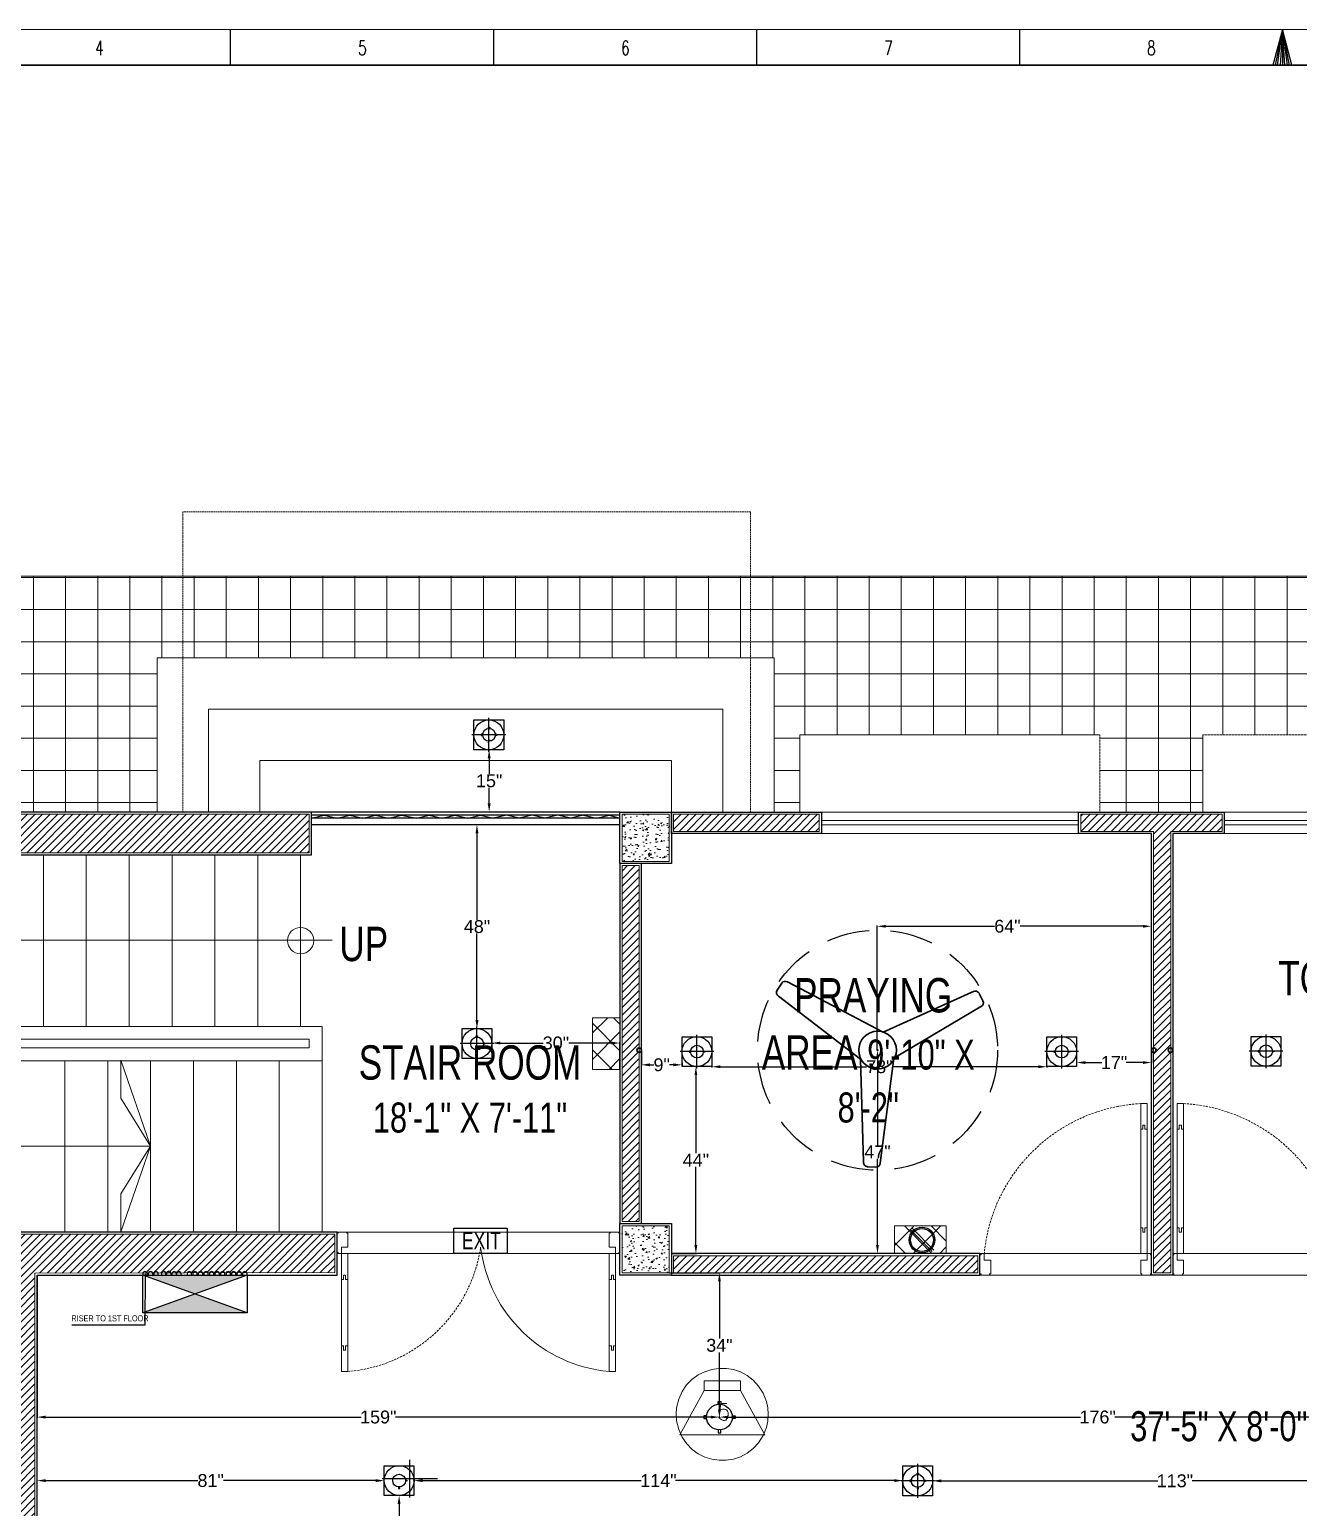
# Model space of a CAD drawing. Header units: inches. Extents: x 112 to 4169, y -2569 to 841.
# Drawn here: x 311.1 to 607.2, y -2219.5 to -1874.8 of the extents above; entities that cross this region are included whole.
import ezdxf

# ---------------------------------------------------------------- set-up
doc = ezdxf.new("R2010")
doc.units = ezdxf.units.IN
doc.header["$MEASUREMENT"] = 0
doc.linetypes.add('DASH', pattern=[0.35, 0.25, -0.1])
doc.linetypes.add('DASHED', pattern=[0.75, 0.5, -0.25])
doc.layers.get('Defpoints').update_dxf_attribs({"lineweight": 0})
for name, color, linetype, lineweight in [('COLUMN', 1, 'Continuous', 25), ('DOOR', 115, 'Continuous', 15), ('E-CF-Ceiling-Fan', 42, 'Continuous', 30), ('Glass', 5, 'Continuous', 9), ('HACTH', 8, 'Continuous', 9), ('MARKER', 171, 'Continuous', 15), ('Plaster Line', 254, 'Continuous', 15), ('Porch', 90, 'Continuous', 15), ('railing', 232, 'Continuous', 15), ('Stair', 86, 'Continuous', 18), ('Sunshed', 5, 'Continuous', 15), ('Switchboard', 30, 'Continuous', 13), ('Text', 252, 'Continuous', 15), ('WINDOW', 140, 'Continuous', 9)]:
    doc.layers.add(name, color=color, linetype=linetype, lineweight=lineweight)
for name, color, linetype in [('Lights', 7, 'Continuous'), ('Panels', 1, 'Continuous'), ('Sockets', 7, 'Continuous'), ('wall 05', 253, 'Continuous')]:
    doc.layers.add(name, color=color, linetype=linetype)
doc.styles.get("Standard").update_dxf_attribs({"font": 'arial.ttf'})
doc.styles.add('Swiss721', font='swisscl.ttf')
doc.styles.add('TEG BORDER', font='txt_qlt.shx', dxfattribs={"width": 0.7, "bigfont": 'hztxt.shx'})
doc.dimstyles.get("Standard").update_dxf_attribs({"dimtxt": 3, "dimasz": 2, "dimexe": 0.18, "dimexo": 0.0625, "dimgap": 0.09, "dimtad": 0, "dimtih": 1, "dimtoh": 1, "dimdec": 0, "dimzin": 0, "dimdsep": 46, "dimtxsty": 'Standard', "dimcen": 0.09, "dimclrd": 5, "dimadec": 0, "dimazin": 0, "dimtfac": 1, "dimtdec": 0, "dimtofl": 0, "dimtmove": 0, "dimatfit": 3, "dimfxl": 1, "dimtolj": 1, "dimtzin": 0, "dimarcsym": 0})
pattern_1 = [(45, (-121872.999, -173770.7034), (-0.8838834765, 0.8838834765), [])]
pattern_2 = [(45, (-121872.499, -173770.7034), (-0.8838834765, 0.8838834765), [])]

# ---------------------------------------------------------------- blocks, each defined once
blk = doc.blocks.new('C 12X12')
at = {"layer": 'HACTH'}
h = blk.add_hatch(dxfattribs=at)
h.set_pattern_fill('AR-CONC', color=256, scale=0.5, style=0)
h.set_pattern_definition([(50, (0, 0), (3.58630091, -0.313760675), [0.375, -4.125]), (355, (0, 0), (-0.69375667, 3.76096067), [0.3, -3.3]), (100.4514, (0.299, -0.026), (2.89254691, 3.44719771), [0.31870095, -3.50571056]), (46.1842, (0, 1), (5.33620524, -0.82759507), [0.5625, -6.1875]), (96.6356, (0.4447, 0.931), (4.67331353, 4.87058935), [0.47805144, -5.258565]), (351.1842, (0, 1), (4.67330973, 4.870593), [0.45, -4.95]), (21, (0.5, 0.75), (2.98453526, -2.01309445), [0.375, -4.125]), (326, (0.5, 0.75), (1.21657666, 3.62575023), [0.3, -3.3]), (71.4514, (0.7487, 0.5822), (4.20111314, 1.61265248), [0.31870095, -3.50571056]), (37.5, (0, 0), (0.060799277, 1.66446927), [0, -3.26, 0, -3.35, 0, -3.3125]), (7.5, (0, 0), (1.315347687, 1.97205856), [0, -1.91, 0, -3.185, 0, -1.2625]), (327.5, (-1.115, 0), (2.66911218, -0.112774359), [0, -1.25, 0, -3.9, 0, -5.175]), (317.5, (-1.615, 0), (2.915930847, 0.50052491), [0, -1.625, 0, -2.59, 0, -3.675])])
h.paths.add_polyline_path([(88279, -6819.5), (88279, -6808.5), (88268, -6808.5), (88268, -6819.5)])
at = {"layer": 'COLUMN'}
blk.add_lwpolyline([(88267.5, -6808), (88279.5, -6808), (88279.5, -6820), (88267.5, -6820)], close=True, dxfattribs=at)
at = {"layer": 'Plaster Line'}
blk.add_lwpolyline([(88268, -6808.5), (88279, -6808.5), (88279, -6819.5), (88268, -6819.5)], close=True, dxfattribs=at)
blk = doc.blocks.new('A$C5AAA0143')
at = {"layer": 'Defpoints'}
for points in [[(-39.75, 5), (-40, 5), (-40, 4.75), (-39.75, 4.75)], [(0, 5), (-0.25, 5), (-0.25, 4.75), (0, 4.75)], [(-39.75, 0.25), (-40, 0.25), (-40, 0), (-39.75, 0)], [(0, 0.25), (-0.25, 0.25), (-0.25, 0), (0, 0)]]:
    blk.add_lwpolyline(points, close=True, dxfattribs=at)
at = {"layer": 'DOOR'}
for points in [[(-1.75, 10), (-2, 10), (-2, 11), (-2.5, 11), (-2.5, 5), (-1, 5), (-1, 11), (-1.5, 11), (-1.5, 10), (-1.75, 10), (-1.5, 10), (-1.5, 11), (-1, 11), (-1, 33.99), (-1.5, 33.99), (-1.5, 34.99), (-2, 34.99), (-2, 33.99), (-2.5, 33.99), (-2.5, 11), (-2.5, 39.99), (-1, 39.99), (-1, 33.99)], [(-39, 5), (-39, 3.5), (-37.5, 3.5), (-37.5, 0.25), (-37.75, 0.25), (-37.75, 0), (-39.75, 0), (-39.75, 0.25), (-40, 0.25), (-40, 4.75), (-39.75, 4.75), (-39.75, 5), (-39, 5)], [(-1, 5), (-1, 3.5), (-2.5, 3.5), (-2.5, 0.25), (-2.25, 0.25), (-2.25, 0), (-0.25, 0), (-0.25, 0.25), (0, 0.25), (0, 4.75), (-0.25, 4.75), (-0.25, 5), (-1, 5)]]:
    blk.add_lwpolyline(points, dxfattribs=at)
at = {"layer": 'DOOR', "linetype": 'DASHED', "lineweight": 0}
blk.add_arc((-0.49, 1.36), 38.68, 92.9729, 174.603, dxfattribs=at)
at = {"layer": 'HACTH', "lineweight": 0, "ltscale": 10}
for p, q in [((-1.5, 5), (-39, 5)), ((-2.25, 0), (-37.75, 0))]:
    blk.add_line(p, q, dxfattribs=at)
blk = doc.blocks.new('240 BORDER A2')
for p, q in [((148.5, 420), (148.5, 415)), ((185.63, 420), (185.63, 415)), ((222.75, 420), (222.75, 415)), ((259.88, 420), (259.88, 415)), ((297, 420), (297, 415))]:
    blk.add_line(p, q)
at = {"linetype": 'Continuous'}
blk.add_line((489, 415), (5, 415), dxfattribs=at)
at = {"color": 5, "lineweight": 15}
blk.add_lwpolyline([(0, 420), (594, 420), (594, 0), (0, 0)], close=True, dxfattribs=at)
blk.add_lwpolyline([(297, 420), (295.66, 415), (298.34, 415), (297, 420), (296, 415), (296.33, 415), (297, 420), (296.67, 415), (297.33, 415), (297, 420), (297.67, 415), (298, 415), (297, 420)])
blk.add_lwpolyline([(5, 415), (589, 415), (589, 5), (5, 5)], close=True)
at = {"char_height": 2, "width": 2, "attachment_point": 1, "style": 'TEG BORDER'}
for s, insert in [('4', (129.42, 418.41)), ('5', (166.55, 418.41)), ('6', (203.67, 418.41)), ('7', (240.8, 418.41)), ('8', (277.92, 418.41))]:
    blk.add_mtext(s, dxfattribs=dict(at, insert=insert))
blk = doc.blocks.new('CF')
for p, q in [((-23.84, 14.22), (-22.76, 15.89)), ((1.35, 4.29), (-21.39, 16.19)), ((-4.07, -2.11), (-23.55, 12.84)), ((1.35, 4.29), (22.9, 13.97)), ((24.1, 13.48), (25.01, 11.71)), ((3.87, -1.9), (24.71, 10.43)), ((-4.07, -2.11), (-3.33, -26.62)), ((3.87, -1.9), (0.65, -26.82)), ((-0.39, -27.76), (-2.38, -27.66))]:
    blk.add_line(p, q)
for radius in [4.48, 0.0888]:
    blk.add_circle((0, 0), radius)
for centre, radius, start, end in [((-23.01, 13.68), 0.996, 147.1351, 237.1351), ((-21.93, 15.35), 0.996, 57.1351, 147.1351), ((23.21, 13.03), 0.996, 27.1351, 117.1351), ((24.09, 11.25), 1.03, 299.2548, 26.4357), ((-2.33, -26.67), 0.996, 177.1351, 267.1351), ((-0.34, -26.77), 0.996, 267.1351, 357.1351)]:
    blk.add_arc(centre, radius, start, end)
blk = doc.blocks.new('*D283')
at = {"color": 0, "lineweight": -2, "transparency": 16777216}
for p, q in [((508.89, -2112.83), (508.76, -2112.83)), ((532.79, -2160.29), (508.76, -2160.29))]:
    blk.add_line(p, q, dxfattribs=at)
at = {"color": 5, "lineweight": -2, "transparency": 16777216}
for p, q in [((508.94, -2114.83), (508.94, -2134.97)), ((508.94, -2158.29), (508.94, -2138.15))]:
    blk.add_line(p, q, dxfattribs=at)
at = {"color": 5, "transparency": 16777216}
for points in [[(508.61, -2114.83), (509.27, -2114.83), (508.94, -2112.83)], [(508.61, -2158.29), (509.27, -2158.29), (508.94, -2160.29)]]:
    blk.add_solid(points, dxfattribs=at)
at = {"layer": 'Defpoints', "color": 0, "transparency": 16777216}
for p in [(508.96, -2112.83), (508.94, -2160.29), (532.85, -2160.29)]:
    blk.add_point(p, dxfattribs=at)
at = {"color": 0, "transparency": 16777216, "insert": (508.94, -2136.56), "char_height": 3, "attachment_point": 5}
blk.add_mtext('\\A1;47"', dxfattribs=at)
blk = doc.blocks.new('*D284')
at = {"color": 0, "lineweight": -2, "transparency": 16777216}
for p, q in [((508.87, -2112.77), (508.87, -2083.76)), ((572.85, -2112.77), (572.85, -2083.76))]:
    blk.add_line(p, q, dxfattribs=at)
at = {"color": 5, "lineweight": -2, "transparency": 16777216}
for p, q in [((510.87, -2083.94), (536.27, -2083.94)), ((570.85, -2083.94), (542.24, -2083.94))]:
    blk.add_line(p, q, dxfattribs=at)
at = {"color": 5, "transparency": 16777216}
for points in [[(510.87, -2083.61), (510.87, -2084.28), (508.87, -2083.94)], [(570.85, -2083.61), (570.85, -2084.28), (572.85, -2083.94)]]:
    blk.add_solid(points, dxfattribs=at)
at = {"layer": 'Defpoints', "color": 0, "transparency": 16777216}
for p in [(572.85, -2083.94), (508.87, -2112.83), (572.85, -2112.83)]:
    blk.add_point(p, dxfattribs=at)
at = {"color": 0, "transparency": 16777216, "insert": (539.26, -2083.94), "char_height": 3, "attachment_point": 5}
blk.add_mtext('\\A1;64"', dxfattribs=at)
blk = doc.blocks.new('*D336')
at = {"color": 0, "lineweight": -2, "transparency": 16777216}
for p, q in [((521.8, -2213.23), (521.8, -2213.11)), ((634.85, -2213.23), (634.85, -2213.11))]:
    blk.add_line(p, q, dxfattribs=at)
at = {"color": 5, "lineweight": -2, "transparency": 16777216}
for p, q in [((523.8, -2213.29), (574.32, -2213.29)), ((632.85, -2213.29), (582.33, -2213.29))]:
    blk.add_line(p, q, dxfattribs=at)
at = {"color": 5, "transparency": 16777216}
for points in [[(523.8, -2212.96), (523.8, -2213.63), (521.8, -2213.29)], [(632.85, -2212.96), (632.85, -2213.63), (634.85, -2213.29)]]:
    blk.add_solid(points, dxfattribs=at)
at = {"layer": 'Defpoints', "color": 0, "transparency": 16777216}
for p in [(521.8, -2213.29), (521.8, -2213.29), (634.85, -2213.29)]:
    blk.add_point(p, dxfattribs=at)
at = {"color": 0, "transparency": 16777216, "insert": (578.33, -2213.29), "char_height": 3, "attachment_point": 5}
blk.add_mtext('\\A1;113"', dxfattribs=at)
blk = doc.blocks.new('*D337')
at = {"color": 0, "lineweight": -2, "transparency": 16777216}
for p, q in [((400.8, -2213.17), (400.8, -2213.05)), ((514.85, -2213.23), (514.85, -2213.05))]:
    blk.add_line(p, q, dxfattribs=at)
at = {"color": 5, "lineweight": -2, "transparency": 16777216}
for p, q in [((402.8, -2213.23), (453.82, -2213.23)), ((512.85, -2213.23), (461.83, -2213.23))]:
    blk.add_line(p, q, dxfattribs=at)
at = {"color": 5, "transparency": 16777216}
for points in [[(402.8, -2212.9), (402.8, -2213.57), (400.8, -2213.23)], [(512.85, -2212.9), (512.85, -2213.57), (514.85, -2213.23)]]:
    blk.add_solid(points, dxfattribs=at)
at = {"layer": 'Defpoints', "color": 0, "transparency": 16777216}
for p in [(400.8, -2213.23), (400.8, -2213.23), (514.85, -2213.29)]:
    blk.add_point(p, dxfattribs=at)
at = {"color": 0, "transparency": 16777216, "insert": (457.83, -2213.23), "char_height": 3, "attachment_point": 5}
blk.add_mtext('\\A1;114"', dxfattribs=at)
blk = doc.blocks.new('*D338')
at = {"color": 0, "lineweight": -2, "transparency": 16777216}
for p, q in [((312.85, -2261.24), (312.85, -2213.05)), ((393.85, -2213.17), (393.85, -2213.05))]:
    blk.add_line(p, q, dxfattribs=at)
at = {"color": 5, "lineweight": -2, "transparency": 16777216}
for p, q in [((314.85, -2213.23), (350.37, -2213.23)), ((391.85, -2213.23), (356.33, -2213.23))]:
    blk.add_line(p, q, dxfattribs=at)
at = {"color": 5, "transparency": 16777216}
for points in [[(314.85, -2212.9), (314.85, -2213.57), (312.85, -2213.23)], [(391.85, -2212.9), (391.85, -2213.57), (393.85, -2213.23)]]:
    blk.add_solid(points, dxfattribs=at)
at = {"layer": 'Defpoints', "color": 0, "transparency": 16777216}
for p in [(312.85, -2213.23), (393.85, -2213.23), (312.85, -2261.3)]:
    blk.add_point(p, dxfattribs=at)
at = {"color": 0, "transparency": 16777216, "insert": (353.35, -2213.23), "char_height": 3, "attachment_point": 5}
blk.add_mtext('\\A1;81"', dxfattribs=at)
blk = doc.blocks.new('*D339')
at = {"color": 0, "lineweight": -2, "transparency": 16777216}
for p, q in [((397.26, -2216.71), (397.15, -2216.71)), ((352.91, -2261.3), (397.51, -2261.3))]:
    blk.add_line(p, q, dxfattribs=at)
at = {"color": 5, "lineweight": -2, "transparency": 16777216}
for p, q in [((397.33, -2218.71), (397.33, -2237.39)), ((397.33, -2259.3), (397.33, -2240.62))]:
    blk.add_line(p, q, dxfattribs=at)
at = {"color": 5, "transparency": 16777216}
for points in [[(396.99, -2218.71), (397.66, -2218.71), (397.33, -2216.71)], [(396.99, -2259.3), (397.66, -2259.3), (397.33, -2261.3)]]:
    blk.add_solid(points, dxfattribs=at)
at = {"layer": 'Defpoints', "color": 0, "transparency": 16777216}
for p in [(397.33, -2216.71), (352.85, -2261.3), (397.33, -2261.3)]:
    blk.add_point(p, dxfattribs=at)
at = {"color": 0, "transparency": 16777216, "insert": (397.33, -2239), "char_height": 3, "attachment_point": 5}
blk.add_mtext('\\A1;45"', dxfattribs=at)
blk = doc.blocks.new('*D340')
at = {"color": 0, "lineweight": -2, "transparency": 16777216}
for p, q in [((472.07, -2198.36), (472.07, -2198.24)), ((648.54, -2198.36), (648.54, -2198.24))]:
    blk.add_line(p, q, dxfattribs=at)
at = {"color": 5, "lineweight": -2, "transparency": 16777216}
for p, q in [((474.07, -2198.42), (556.3, -2198.42)), ((646.54, -2198.42), (564.31, -2198.42))]:
    blk.add_line(p, q, dxfattribs=at)
at = {"color": 5, "transparency": 16777216}
for points in [[(474.07, -2198.09), (474.07, -2198.75), (472.07, -2198.42)], [(646.54, -2198.09), (646.54, -2198.75), (648.54, -2198.42)]]:
    blk.add_solid(points, dxfattribs=at)
at = {"layer": 'Defpoints', "color": 0, "transparency": 16777216}
for p in [(472.07, -2198.42), (648.54, -2198.42), (648.54, -2198.42)]:
    blk.add_point(p, dxfattribs=at)
at = {"color": 0, "transparency": 16777216, "insert": (560.3, -2198.42), "char_height": 3, "attachment_point": 5}
blk.add_mtext('\\A1;176"', dxfattribs=at)
blk = doc.blocks.new('*D342')
at = {"color": 0, "lineweight": -2, "transparency": 16777216}
for p, q in [((312.85, -2165.35), (312.85, -2198.6)), ((472.07, -2198.42), (472.07, -2198.6))]:
    blk.add_line(p, q, dxfattribs=at)
at = {"color": 5, "lineweight": -2, "transparency": 16777216}
for p, q in [((314.85, -2198.42), (388.46, -2198.42)), ((470.07, -2198.42), (396.46, -2198.42))]:
    blk.add_line(p, q, dxfattribs=at)
at = {"color": 5, "transparency": 16777216}
for points in [[(314.85, -2198.09), (314.85, -2198.75), (312.85, -2198.42)], [(470.07, -2198.09), (470.07, -2198.75), (472.07, -2198.42)]]:
    blk.add_solid(points, dxfattribs=at)
at = {"layer": 'Defpoints', "color": 0, "transparency": 16777216}
for p in [(312.85, -2165.29), (312.85, -2198.42), (472.07, -2198.36)]:
    blk.add_point(p, dxfattribs=at)
at = {"color": 0, "transparency": 16777216, "insert": (392.46, -2198.42), "char_height": 3, "attachment_point": 5}
blk.add_mtext('\\A1;159"', dxfattribs=at)
blk = doc.blocks.new('*D343')
at = {"color": 0, "lineweight": -2, "transparency": 16777216}
for p, q in [((460.41, -2164.79), (472.24, -2164.79)), ((472.01, -2198.6), (471.88, -2198.6))]:
    blk.add_line(p, q, dxfattribs=at)
at = {"color": 5, "lineweight": -2, "transparency": 16777216}
for p, q in [((472.06, -2166.79), (472.06, -2180.07)), ((472.06, -2196.6), (472.06, -2183.32))]:
    blk.add_line(p, q, dxfattribs=at)
at = {"color": 5, "transparency": 16777216}
for points in [[(471.73, -2166.79), (472.4, -2166.79), (472.06, -2164.79)], [(471.73, -2196.6), (472.4, -2196.6), (472.06, -2198.6)]]:
    blk.add_solid(points, dxfattribs=at)
at = {"layer": 'Defpoints', "color": 0, "transparency": 16777216}
for p in [(460.35, -2164.79), (472.06, -2164.79), (472.07, -2198.6)]:
    blk.add_point(p, dxfattribs=at)
at = {"color": 0, "transparency": 16777216, "insert": (472.06, -2181.69), "char_height": 3, "attachment_point": 5}
blk.add_mtext('\\A1;34"', dxfattribs=at)
blk = doc.blocks.new('*D344')
at = {"color": 0, "lineweight": -2, "transparency": 16777216}
for p, q in [((572.85, -2112.83), (572.85, -2115.9)), ((555.41, -2113.24), (555.41, -2115.9))]:
    blk.add_line(p, q, dxfattribs=at)
at = {"color": 5, "lineweight": -2, "transparency": 16777216}
for p, q in [((557.41, -2115.72), (561.29, -2115.72)), ((570.85, -2115.72), (566.97, -2115.72))]:
    blk.add_line(p, q, dxfattribs=at)
at = {"color": 5, "transparency": 16777216}
for points in [[(557.41, -2115.39), (557.41, -2116.06), (555.41, -2115.72)], [(570.85, -2115.39), (570.85, -2116.06), (572.85, -2115.72)]]:
    blk.add_solid(points, dxfattribs=at)
at = {"layer": 'Defpoints', "color": 0, "transparency": 16777216}
for p in [(572.85, -2112.77), (555.41, -2113.17), (572.85, -2115.72)]:
    blk.add_point(p, dxfattribs=at)
at = {"color": 0, "transparency": 16777216, "insert": (564.13, -2115.72), "char_height": 3, "attachment_point": 5}
blk.add_mtext('\\A1;17"', dxfattribs=at)
blk = doc.blocks.new('*D345')
at = {"color": 0, "lineweight": -2, "transparency": 16777216}
for p, q in [((470.29, -2113.24), (470.29, -2116.88)), ((548.45, -2116.71), (548.45, -2116.88))]:
    blk.add_line(p, q, dxfattribs=at)
at = {"color": 5, "lineweight": -2, "transparency": 16777216}
for p, q in [((472.29, -2116.7), (506.4, -2116.7)), ((546.45, -2116.7), (512.34, -2116.7))]:
    blk.add_line(p, q, dxfattribs=at)
at = {"color": 5, "transparency": 16777216}
for points in [[(472.29, -2116.37), (472.29, -2117.04), (470.29, -2116.7)], [(546.45, -2116.37), (546.45, -2117.04), (548.45, -2116.7)]]:
    blk.add_solid(points, dxfattribs=at)
at = {"layer": 'Defpoints', "color": 0, "transparency": 16777216}
for p in [(470.29, -2113.17), (470.29, -2116.7), (548.45, -2116.65)]:
    blk.add_point(p, dxfattribs=at)
at = {"color": 0, "transparency": 16777216, "insert": (509.37, -2116.7), "char_height": 3, "attachment_point": 5}
blk.add_mtext('\\A1;78"', dxfattribs=at)
blk = doc.blocks.new('*D346')
at = {"color": 0, "lineweight": -2, "transparency": 16777216}
for p, q in [((453.85, -2112.89), (453.85, -2116.44)), ((463.34, -2115.78), (463.34, -2116.44))]:
    blk.add_line(p, q, dxfattribs=at)
at = {"color": 5, "lineweight": -2, "transparency": 16777216}
for p, q in [((455.85, -2116.26), (456.78, -2116.26)), ((461.34, -2116.26), (460.41, -2116.26))]:
    blk.add_line(p, q, dxfattribs=at)
at = {"color": 5, "transparency": 16777216}
for points in [[(455.85, -2115.92), (455.85, -2116.59), (453.85, -2116.26)], [(461.34, -2115.92), (461.34, -2116.59), (463.34, -2116.26)]]:
    blk.add_solid(points, dxfattribs=at)
at = {"layer": 'Defpoints', "color": 0, "transparency": 16777216}
for p in [(453.85, -2112.83), (453.85, -2116.26), (463.34, -2115.72)]:
    blk.add_point(p, dxfattribs=at)
at = {"color": 0, "transparency": 16777216, "insert": (458.59, -2116.26), "char_height": 3, "attachment_point": 5}
blk.add_mtext('\\A1;9"', dxfattribs=at)
blk = doc.blocks.new('*D347')
at = {"color": 0, "lineweight": -2, "transparency": 16777216}
for p, q in [((466.75, -2116.65), (466.39, -2116.65)), ((460.91, -2160.29), (466.75, -2160.29))]:
    blk.add_line(p, q, dxfattribs=at)
at = {"color": 5, "lineweight": -2, "transparency": 16777216}
for p, q in [((466.57, -2118.65), (466.57, -2136.88)), ((466.57, -2158.29), (466.57, -2140.06))]:
    blk.add_line(p, q, dxfattribs=at)
at = {"color": 5, "transparency": 16777216}
for points in [[(466.24, -2118.65), (466.9, -2118.65), (466.57, -2116.65)], [(466.24, -2158.29), (466.9, -2158.29), (466.57, -2160.29)]]:
    blk.add_solid(points, dxfattribs=at)
at = {"layer": 'Defpoints', "color": 0, "transparency": 16777216}
for p in [(466.81, -2116.65), (460.85, -2160.29), (466.57, -2160.29)]:
    blk.add_point(p, dxfattribs=at)
at = {"color": 0, "transparency": 16777216, "insert": (466.57, -2138.47), "char_height": 3, "attachment_point": 5}
blk.add_mtext('\\A1;44"', dxfattribs=at)
blk = doc.blocks.new('*D348')
at = {"color": 0, "lineweight": -2, "transparency": 16777216}
for p, q in [((418.97, -2111.23), (418.97, -2110.99)), ((448.85, -2117.26), (448.85, -2110.99))]:
    blk.add_line(p, q, dxfattribs=at)
at = {"color": 5, "lineweight": -2, "transparency": 16777216}
for p, q in [((420.97, -2111.17), (430.93, -2111.17)), ((446.85, -2111.17), (436.89, -2111.17))]:
    blk.add_line(p, q, dxfattribs=at)
at = {"color": 5, "transparency": 16777216}
for points in [[(420.97, -2110.84), (420.97, -2111.5), (418.97, -2111.17)], [(446.85, -2110.84), (446.85, -2111.5), (448.85, -2111.17)]]:
    blk.add_solid(points, dxfattribs=at)
at = {"layer": 'Defpoints', "color": 0, "transparency": 16777216}
for p in [(418.97, -2111.29), (448.85, -2111.17), (448.85, -2117.32)]:
    blk.add_point(p, dxfattribs=at)
at = {"color": 0, "transparency": 16777216, "insert": (433.91, -2111.17), "char_height": 3, "attachment_point": 5}
blk.add_mtext('\\A1;30"', dxfattribs=at)
blk = doc.blocks.new('*D349')
at = {"color": 0, "lineweight": -2, "transparency": 16777216}
for p, q in [((448.79, -2060.25), (415.31, -2060.25)), ((415.43, -2107.81), (415.31, -2107.81))]:
    blk.add_line(p, q, dxfattribs=at)
at = {"color": 5, "lineweight": -2, "transparency": 16777216}
for p, q in [((415.49, -2062.25), (415.49, -2082.41)), ((415.49, -2105.81), (415.49, -2085.66))]:
    blk.add_line(p, q, dxfattribs=at)
at = {"color": 5, "transparency": 16777216}
for points in [[(415.16, -2062.25), (415.83, -2062.25), (415.49, -2060.25)], [(415.16, -2105.81), (415.83, -2105.81), (415.49, -2107.81)]]:
    blk.add_solid(points, dxfattribs=at)
at = {"layer": 'Defpoints', "color": 0, "transparency": 16777216}
for p in [(415.49, -2060.25), (448.85, -2060.25), (415.49, -2107.81)]:
    blk.add_point(p, dxfattribs=at)
at = {"color": 0, "transparency": 16777216, "insert": (415.49, -2084.03), "char_height": 3, "attachment_point": 5}
blk.add_mtext('\\A1;48"', dxfattribs=at)
blk = doc.blocks.new('*D350')
at = {"color": 0, "lineweight": -2, "transparency": 16777216}
for p, q in [((418.33, -2042.77), (418.52, -2042.77)), ((448.79, -2057.3), (418.16, -2057.3))]:
    blk.add_line(p, q, dxfattribs=at)
at = {"color": 5, "lineweight": -2, "transparency": 16777216}
for p, q in [((418.34, -2044.77), (418.34, -2048.41)), ((418.34, -2055.3), (418.34, -2051.65))]:
    blk.add_line(p, q, dxfattribs=at)
at = {"color": 5, "transparency": 16777216}
for points in [[(418, -2044.77), (418.67, -2044.77), (418.34, -2042.77)], [(418, -2055.3), (418.67, -2055.3), (418.34, -2057.3)]]:
    blk.add_solid(points, dxfattribs=at)
at = {"layer": 'Defpoints', "color": 0, "transparency": 16777216}
for p in [(418.27, -2042.77), (418.34, -2057.3), (448.85, -2057.3)]:
    blk.add_point(p, dxfattribs=at)
at = {"color": 0, "transparency": 16777216, "insert": (418.34, -2050.03), "char_height": 3, "attachment_point": 5}
blk.add_mtext('\\A1;15"', dxfattribs=at)

msp = doc.modelspace()

# ---------------------------------------------------------------- hatches: boundary and pattern name
at = {"layer": 'HACTH', "ltscale": 10}
h = msp.add_hatch(dxfattribs=at)
h.set_pattern_fill('ANSI37', color=256, scale=60, angle=45, style=0)
h.set_pattern_definition([(90, (-138393.006, -173797.579), (-7.5, 1e-15), []), (180, (-138393.006, -173797.579), (-1e-15, -7.5), [])])
h.paths.add_polyline_path([(885.86, -2002.29), (830.85, -2002.29), (161.85, -2002.29), (161.85, -2057.3), (221.85, -2057.3), (233.85, -2057.3), (340.85, -2057.3), (340.85, -2021.29), (484.85, -2021.29), (484.85, -2057.3), (490.85, -2057.3), (490.85, -2039.3), (560.85, -2039.3), (560.85, -2057.3), (584.85, -2057.3), (584.85, -2039.3), (654.85, -2039.3), (654.85, -2057.3), (664.85, -2057.3), (719.85, -2057.3), (719.85, -2039.3), (789.85, -2039.3), (789.85, -2057.3), (818.85, -2057.3), (830.85, -2057.3), (830.85, -2069.3), (830.85, -2076.3), (848.85, -2076.3), (848.85, -2146.3), (830.85, -2146.3), (830.85, -2172.3), (848.85, -2172.3), (848.85, -2237.3), (866.86, -2237.3), (866.86, -2337.3), (830.85, -2337.3), (830.85, -2351.3), (830.85, -2411.3), (885.86, -2411.3)])
h.paths.add_polyline_path([(221.85, -2076.29), (221.85, -2069.3), (221.85, -2062.3), (161.85, -2062.3), (161.85, -2261.3), (221.85, -2261.3), (221.85, -2231.29), (203.85, -2231.29), (185.84, -2231.29), (185.84, -2129.29), (221.85, -2129.29)], flags=17)
at = {"layer": 'HACTH'}
h = msp.add_hatch(dxfattribs=at)
h.set_pattern_fill('ANSI31', color=256, scale=10, style=0)
h.set_pattern_definition(pattern_1)
h.paths.add_polyline_path([(376.35, -2066.79), (376.35, -2057.8), (234.35, -2057.8), (234.35, -2066.79)])
h = msp.add_hatch(dxfattribs=at)
h.set_pattern_fill('ANSI31', color=256, scale=10, style=0)
h.set_pattern_definition(pattern_2)
h.paths.add_polyline_path([(461.35, -2057.8), (461.35, -2061.8), (495.35, -2061.8), (495.35, -2057.8)])
h = msp.add_hatch(dxfattribs=at)
h.set_pattern_fill('ANSI31', color=256, scale=10, style=0)
h.set_pattern_definition(pattern_2)
h.paths.add_polyline_path([(573.35, -2164.79), (577.35, -2164.79), (577.35, -2160.79), (577.35, -2061.8), (589.35, -2061.8), (589.35, -2057.8), (556.35, -2057.8), (556.35, -2061.8), (573.35, -2061.8)])
h = msp.add_hatch(dxfattribs=at)
h.set_pattern_fill('ANSI31', color=256, scale=10, style=0)
h.set_pattern_definition(pattern_1)
h.paths.add_polyline_path([(453.35, -2110.83), (453.35, -2069.8), (449.35, -2069.8), (449.35, -2152.79), (453.35, -2152.79), (453.35, -2114.83)])
h = msp.add_hatch(dxfattribs=at)
h.set_pattern_fill('ANSI31', color=256, scale=10, style=0)
h.set_pattern_definition([(45, (-121872.749, -173770.7034), (-0.8838834765, 0.8838834765), [])])
h.paths.add_polyline_path([(234.35, -2155.79), (234.35, -2164.79), (308.35, -2164.66), (308.35, -2206.8), (252.35, -2206.8), (252.35, -2210.8), (308.35, -2210.8), (308.35, -2261.8), (234.35, -2261.8), (234.35, -2265.8), (312.35, -2265.8), (312.35, -2261.8), (312.35, -2164.84), (382.35, -2164.72), (382.35, -2155.79)])
h = msp.add_hatch(dxfattribs=at)
h.set_pattern_fill('ANSI31', color=256, scale=10, style=0)
h.set_pattern_definition(pattern_2)
h.paths.add_polyline_path([(532.35, -2164.79), (532.35, -2160.79), (461.35, -2160.79), (461.35, -2164.79)])
at = {"layer": 'Panels'}
h = msp.add_hatch(color=256, dxfattribs=at)
h.dxf.hatch_style = 1
h.paths.add_polyline_path([(349.69, -2169.71), (337.52, -2174.13), (361.85, -2174.13)])
h.paths.add_polyline_path([(337.52, -2165.29), (349.69, -2169.71), (361.85, -2165.29)])
at = {"layer": 'Plaster Line'}
h = msp.add_hatch(dxfattribs=at)
h.set_pattern_fill('ANSI31', color=256, scale=100, style=0)
h.set_pattern_definition([(45, (-118645.447, -175112.398), (-8.8388348, 8.8388348), [])])
h.paths.add_polyline_path([(501.09, -2057.8), (492.09, -2057.8), (492.09, -2061.8), (501.09, -2061.8)])
at = {"layer": 'Switchboard'}
h = msp.add_hatch(dxfattribs=at)
h.set_pattern_fill('ANSI37', color=256, scale=35, angle=90)
h.set_pattern_definition([(135, (895.237, -2379.923), (-3.093592, -3.093592), []), (225, (895.237, -2379.923), (3.093592, -3.093592), [])])
h.paths.add_polyline_path([(448.85, -2105.26), (442.44, -2105.26), (442.44, -2117.32), (448.85, -2117.32)])
h = msp.add_hatch(dxfattribs=at)
h.set_pattern_fill('ANSI37', color=256, scale=35)
h.set_pattern_definition([(45, (250.324, -2606.6204), (-3.093592, 3.093592), []), (135, (250.324, -2606.6204), (-3.093592, -3.093592), [])])
h.paths.add_polyline_path([(524.98, -2160.23), (524.98, -2153.83), (512.92, -2153.83), (512.92, -2160.23)])

# ---------------------------------------------------------------- linework, layer by layer
for p, q in [((448.85, -2057.29), (376.85, -2057.29)), ((448.85, -2057.99), (376.85, -2057.99)), ((376.85, -2058.74), (379.85, -2057.99)), ((448.85, -2058.74), (376.85, -2058.74)), ((448.85, -2060.25), (376.85, -2060.25)), ((379.85, -2057.99), (382.85, -2058.74)), ((382.85, -2058.74), (385.85, -2057.99)), ((385.85, -2057.99), (388.85, -2058.74)), ((388.85, -2058.74), (391.85, -2057.99)), ((391.85, -2057.99), (394.85, -2058.74)), ((394.85, -2058.74), (397.85, -2057.99)), ((397.85, -2057.99), (401.35, -2058.74)), ((401.35, -2058.74), (404.35, -2057.99)), ((404.35, -2057.99), (407.35, -2058.74)), ((407.35, -2058.74), (410.35, -2057.99)), ((410.35, -2057.99), (413.35, -2058.74)), ((413.35, -2058.74), (416.35, -2057.99)), ((416.35, -2057.99), (419.35, -2058.74)), ((422.35, -2057.99), (419.35, -2058.74)), ((425.35, -2058.74), (422.35, -2057.99)), ((428.35, -2057.99), (425.35, -2058.74)), ((431.35, -2058.74), (428.35, -2057.99)), ((434.35, -2057.99), (431.35, -2058.74)), ((437.35, -2058.74), (434.35, -2057.99)), ((440.35, -2057.99), (437.35, -2058.74)), ((440.35, -2057.99), (443.35, -2058.74)), ((443.35, -2058.74), (446.35, -2057.99)), ((446.35, -2057.99), (448.85, -2058.74)), ((338.04, -2164.98), (337.98, -2176.98)), ((337.98, -2176.98), (320.96, -2176.98))]:
    msp.add_line(p, q)
for points in [[(416.84, -2039.16), (416.5, -2039.16), (416.5, -2039.46), (416.84, -2039.45)], [(418.18, -2040.78), (418.14, -2041.17), (418.53, -2040.48), (418.47, -2040.78)], [(418.18, -2037.81), (418.18, -2037.47), (418.47, -2037.47), (418.47, -2037.81)], [(419.81, -2039.16), (420.15, -2039.16), (420.15, -2039.46), (419.81, -2039.45)], [(415.34, -2109.8), (415.34, -2109.46), (415.64, -2109.46), (415.64, -2109.8)], [(415.34, -2112.77), (415.34, -2113.11), (415.64, -2113.11), (415.64, -2112.77)], [(416.98, -2111.16), (417.32, -2111.16), (417.31, -2111.46), (416.98, -2111.45)], [(598.12, -2112.95), (597.78, -2112.96), (597.78, -2113.25), (598.12, -2113.25)], [(601.09, -2112.95), (601.43, -2112.96), (601.43, -2113.25), (601.09, -2113.25)], [(465.33, -2113.04), (464.99, -2113.04), (464.99, -2113.34), (465.33, -2113.34)], [(468.3, -2113.04), (468.64, -2113.04), (468.64, -2113.34), (468.3, -2113.34)], [(550.44, -2113.04), (550.1, -2113.04), (550.11, -2113.34), (550.45, -2113.34)], [(553.42, -2113.04), (553.75, -2113.04), (553.75, -2113.34), (553.41, -2113.34)], [(471.77, -2195.45), (471.77, -2194.77), (472.36, -2194.77), (472.36, -2195.45)], [(469.09, -2198.15), (468.42, -2198.16), (468.42, -2198.75), (469.1, -2198.75)], [(475.04, -2198.15), (475.72, -2198.16), (475.71, -2198.75), (475.04, -2198.75)], [(471.77, -2201.39), (471.77, -2202.07), (472.36, -2202.07), (472.36, -2201.39)], [(518.18, -2211.81), (518.18, -2211.47), (518.48, -2211.47), (518.48, -2211.81)], [(397.18, -2214.72), (397.18, -2215.06), (397.47, -2215.06), (397.47, -2214.72)], [(398.81, -2213.1), (399.15, -2213.1), (399.15, -2213.4), (398.81, -2213.4)], [(516.84, -2213.16), (516.5, -2213.16), (516.51, -2213.46), (516.84, -2213.46)], [(518.18, -2214.78), (518.18, -2215.12), (518.48, -2215.12), (518.48, -2214.78)], [(519.81, -2213.16), (520.15, -2213.16), (520.15, -2213.46), (519.81, -2213.46)]]:
    msp.add_lwpolyline(points)
at = {"color": 4}
msp.add_lwpolyline([(410.06, -2154.38), (422.53, -2154.38), (422.53, -2160.29), (410.06, -2160.29)], close=True, dxfattribs=at)
at = {"lineweight": 15}
for points in [[(468.47, -2189.96), (468.47, -2192.24), (462.83, -2202.56), (482.63, -2202.56)], [(476.99, -2189.96), (468.47, -2189.96)], [(468.47, -2192.24), (476.99, -2192.24), (476.99, -2189.96)], [(482.63, -2202.56), (476.99, -2192.24)]]:
    msp.add_lwpolyline(points, dxfattribs=at)
for centre, radius in [((418.32, -2039.29), 1.49), ((415.49, -2111.29), 1.49), ((466.81, -2113.17), 1.49), ((551.93, -2113.17), 1.49), ((599.6, -2113.09), 1.49), ((472.07, -2198.42), 2.99), ((397.33, -2213.23), 1.49), ((518.33, -2213.29), 1.49)]:
    msp.add_circle(centre, radius)
at = {"linetype": 'DASHED', "ltscale": 20}
msp.add_circle((508.96, -2112.83), 28, dxfattribs=at)
at = {"lineweight": 30}
for centre in [(453.32, -2112.83), (573.41, -2112.83), (577.31, -2112.83)]:
    msp.add_circle(centre, 0.527, dxfattribs=at)
at = {"lineweight": 15}
for points, knots in [([(483.47, -2197.76), (483.47, -2197.76), (483.35, -2196.26), (483.35, -2196.26), (483.35, -2196.26), (483.05, -2194.76), (483.05, -2194.76), (479.52, -2183.71), (464.01, -2184.78), (462.05, -2196.26), (462.05, -2196.26), (461.93, -2197.76), (461.93, -2197.76), (461.93, -2197.76), (462.05, -2199.32), (462.05, -2199.32), (464.1, -2210.79), (479.44, -2211.82), (483.05, -2200.82), (483.05, -2200.82), (483.35, -2199.32), (483.35, -2199.32), (483.35, -2199.32), (483.47, -2197.76), (483.47, -2197.76)], [0, 0, 0, 0, 1, 1, 1, 2, 2, 2, 3, 3, 3, 4, 4, 4, 5, 5, 5, 6, 6, 6, 7, 7, 7, 8, 8, 8, 8]), ([(473.81, -2195.24), (473.81, -2195.24), (472.37, -2195.24), (472.37, -2195.24), (472.37, -2195.24), (472.19, -2196.92), (472.19, -2196.92), (472.19, -2196.92), (472.37, -2196.74), (472.37, -2196.74), (475.02, -2195.46), (474.41, -2200.76), (472.19, -2198.78), (472.19, -2198.78), (472.07, -2198.42), (472.07, -2198.42)], [0, 0, 0, 0, 1, 1, 1, 2, 2, 2, 3, 3, 3, 4, 4, 4, 5, 5, 5, 5])]:
    msp.add_open_spline(points, degree=3, knots=knots, dxfattribs=at)
at = {"layer": 'Defpoints'}
for points in [[(382.85, -2155.54), (383.1, -2155.54), (383.1, -2155.29), (382.85, -2155.29)], [(448.85, -2155.54), (448.6, -2155.54), (448.6, -2155.29), (448.85, -2155.29)], [(382.85, -2160.29), (383.1, -2160.29), (383.1, -2160.04), (382.85, -2160.04)], [(448.85, -2160.29), (448.6, -2160.29), (448.6, -2160.04), (448.85, -2160.04)]]:
    msp.add_lwpolyline(points, close=True, dxfattribs=at)
at = {"layer": 'DOOR'}
for points in [[(383.85, -2160.29), (383.85, -2158.79), (385.35, -2158.79), (385.35, -2155.54), (385.1, -2155.54), (385.1, -2155.29), (383.1, -2155.29), (383.1, -2155.54), (382.85, -2155.54), (382.85, -2160.04), (383.1, -2160.04), (383.1, -2160.29), (383.85, -2160.29)], [(447.85, -2160.29), (447.85, -2158.79), (446.35, -2158.79), (446.35, -2155.54), (446.6, -2155.54), (446.6, -2155.29), (448.6, -2155.29), (448.6, -2155.54), (448.85, -2155.54), (448.85, -2160.04), (448.6, -2160.04), (448.6, -2160.29), (447.85, -2160.29)], [(384.6, -2165.29), (384.85, -2165.29), (384.85, -2166.29), (385.35, -2166.29), (385.35, -2160.29), (383.85, -2160.29), (383.85, -2166.29), (384.35, -2166.29), (384.35, -2165.29), (384.6, -2165.29), (384.35, -2165.29), (384.35, -2166.29), (383.85, -2166.29), (383.85, -2181.79), (384.35, -2181.79), (384.35, -2182.79), (384.85, -2182.79), (384.85, -2181.79), (385.35, -2181.79), (385.35, -2166.29), (385.35, -2187.79), (383.85, -2187.79), (383.85, -2181.79)], [(447.1, -2165.29), (446.85, -2165.29), (446.85, -2166.29), (446.35, -2166.29), (446.35, -2160.29), (447.85, -2160.29), (447.85, -2166.29), (447.35, -2166.29), (447.35, -2165.29), (447.1, -2165.29), (447.35, -2165.29), (447.35, -2166.29), (447.85, -2166.29), (447.85, -2181.79), (447.35, -2181.79), (447.35, -2182.79), (446.85, -2182.79), (446.85, -2181.79), (446.35, -2181.79), (446.35, -2166.29), (446.35, -2187.79), (447.85, -2187.79), (447.85, -2181.79)]]:
    msp.add_lwpolyline(points, dxfattribs=at)
at = {"layer": 'DOOR', "linetype": 'DASHED'}
msp.add_arc((382.56, -2153.74), 34.17, 274.685, 351.4967, dxfattribs=at)
at = {"layer": 'DOOR'}
msp.add_arc((449.24, -2154.78), 33.13, 186.9481, 264.9939, dxfattribs=at)
at = {"layer": 'Glass', "ltscale": 10}
for points in [[(555.85, -2059.3), (555.85, -2060.3), (495.85, -2060.3), (495.85, -2059.3)], [(649.85, -2059.3), (649.85, -2060.3), (589.85, -2060.3), (589.85, -2059.3)]]:
    msp.add_lwpolyline(points, close=True, dxfattribs=at)
at = {"layer": 'HACTH', "ltscale": 10}
for p, q in [((385.1, -2155.29), (446.6, -2155.29)), ((384.35, -2160.29), (446.35, -2160.29))]:
    msp.add_line(p, q, dxfattribs=at)
at = {"layer": 'Lights', "color": 40}
for p, q in [((418.27, -2043.23), (418.27, -2035.35)), ((422.21, -2039.29), (414.33, -2039.29)), ((415.49, -2115.23), (415.49, -2107.35)), ((466.81, -2117.11), (466.81, -2109.23)), ((551.93, -2117.11), (551.93, -2109.23)), ((599.6, -2117.03), (599.6, -2109.15)), ((419.43, -2111.29), (411.55, -2111.29)), ((470.75, -2113.17), (462.87, -2113.17)), ((555.87, -2113.17), (547.99, -2113.17)), ((603.54, -2113.09), (595.66, -2113.09)), ((399.85, -2217.17), (399.85, -2208.4)), ((518.33, -2217.23), (518.33, -2209.35)), ((406.32, -2212.79), (393.39, -2212.79)), ((522.27, -2213.29), (514.39, -2213.29))]:
    msp.add_line(p, q, dxfattribs=at)
at = {"layer": 'Lights'}
for points in [[(414.79, -2035.82), (421.74, -2035.82), (421.74, -2042.77), (414.79, -2042.77)], [(412.02, -2107.81), (418.97, -2107.81), (418.97, -2114.76), (412.02, -2114.76)], [(463.34, -2109.7), (470.29, -2109.7), (470.29, -2116.65), (463.34, -2116.65)], [(548.45, -2109.7), (555.41, -2109.7), (555.41, -2116.65), (548.45, -2116.65)], [(596.13, -2109.61), (603.08, -2109.61), (603.08, -2116.56), (596.13, -2116.56)], [(393.85, -2209.76), (400.8, -2209.76), (400.8, -2216.71), (393.85, -2216.71)], [(514.85, -2209.82), (521.8, -2209.82), (521.8, -2216.77), (514.85, -2216.77)]]:
    msp.add_lwpolyline(points, close=True, dxfattribs=at)
for centre in [(418.27, -2039.29), (415.49, -2111.29), (466.81, -2113.17), (551.93, -2113.17), (599.6, -2113.09), (397.33, -2213.23), (518.33, -2213.29)]:
    msp.add_circle(centre, 3.48, dxfattribs=at)
at = {"layer": 'MARKER'}
msp.add_lwpolyline([(339.29, -2135.19), (332.4, -2124.01), (332.4, -2115.19), (339.29, -2135.19), (332.4, -2155.19), (332.4, -2146.37), (339.29, -2135.19), (258.64, -2135.19), (258.64, -2087.19), (381.73, -2087.19)], dxfattribs=at)
msp.add_circle((374.35, -2087.29), 3.07, dxfattribs=at)
at = {"layer": 'Panels'}
for p, q in [((361.85, -2165.29), (337.52, -2174.13)), ((361.85, -2174.13), (337.52, -2165.29))]:
    msp.add_line(p, q, dxfattribs=at)
for points in [[(338.55, -2165.29), (338.55, -2164.98, 1), (337.52, -2164.98), (337.52, -2165.29)], [(339.84, -2165.29), (339.84, -2164.98, 1), (338.81, -2164.98), (338.81, -2165.29)], [(341.13, -2165.29), (341.13, -2164.98, 1), (340.09, -2164.98), (340.09, -2165.29)], [(342.91, -2165.25), (342.91, -2164.94, 1), (341.87, -2164.94), (341.87, -2165.25)], [(344.13, -2165.25), (344.13, -2164.94, 1), (343.09, -2164.94), (343.09, -2165.25)], [(345.35, -2165.34), (345.35, -2165.03, 1), (344.31, -2165.03), (344.31, -2165.34)], [(346.45, -2165.33), (346.45, -2165.02, 1), (345.41, -2165.02), (345.41, -2165.33)], [(348.91, -2165.29), (348.91, -2164.98, 1), (347.87, -2164.98), (347.87, -2165.29)], [(350.2, -2165.29), (350.2, -2164.98, 1), (349.16, -2164.98), (349.16, -2165.29)], [(351.5, -2165.29), (351.5, -2164.98, 1), (350.46, -2164.98), (350.46, -2165.29)], [(352.8, -2165.29), (352.8, -2164.98, 1), (351.76, -2164.98), (351.76, -2165.29)], [(354.09, -2165.29), (354.09, -2164.98, 1), (353.05, -2164.98), (353.05, -2165.29)], [(355.39, -2165.29), (355.39, -2164.98, 1), (354.35, -2164.98), (354.35, -2165.29)], [(356.68, -2165.29), (356.68, -2164.98, 1), (355.64, -2164.98), (355.64, -2165.29)], [(357.97, -2165.29), (357.97, -2164.98, 1), (356.94, -2164.98), (356.94, -2165.29)], [(359.26, -2165.29), (359.26, -2164.98, 1), (358.23, -2164.98), (358.23, -2165.29)], [(360.53, -2165.29), (360.53, -2164.98, 1), (359.5, -2164.98), (359.5, -2165.29)], [(361.85, -2165.29), (361.85, -2164.98, 1), (360.82, -2164.98), (360.82, -2165.29)]]:
    msp.add_lwpolyline(points, format="xyb", dxfattribs=at)
msp.add_lwpolyline([(361.85, -2174.13), (337.52, -2174.13), (337.52, -2165.29), (361.85, -2165.29)], close=True, dxfattribs=at)
at = {"layer": 'Plaster Line'}
for points in [[(376.35, -2057.8), (234.35, -2057.8), (234.35, -2066.79), (376.35, -2066.79)], [(495.35, -2061.8), (461.35, -2061.8), (461.35, -2057.8), (495.35, -2057.8)], [(573.35, -2061.8), (556.35, -2061.8), (556.35, -2057.8), (589.35, -2057.8), (589.35, -2061.8), (577.35, -2061.8), (577.35, -2160.79), (577.35, -2160.79), (577.35, -2164.79), (573.35, -2164.79), (573.35, -2061.8)], [(453.35, -2069.8), (449.35, -2069.8), (449.35, -2152.79), (453.35, -2152.79), (453.35, -2114.83), (453.35, -2114.83), (453.35, -2110.83), (453.35, -2110.83)], [(532.35, -2160.79), (461.35, -2160.79), (461.35, -2164.79), (532.35, -2164.79)]]:
    msp.add_lwpolyline(points, close=True, dxfattribs=at)
msp.add_lwpolyline([(308.35, -2210.8), (308.35, -2261.8), (234.35, -2261.8), (234.35, -2265.8), (312.35, -2265.8), (312.35, -2261.8), (312.35, -2261.8), (312.35, -2164.84), (382.35, -2164.72), (382.35, -2155.79), (234.35, -2155.79), (234.35, -2164.79), (308.35, -2164.66), (308.35, -2206.8)], dxfattribs=at)
at = {"layer": 'Porch', "linetype": 'DASH', "ltscale": 1.5}
msp.add_lwpolyline([(479.35, -2057.3), (479.35, -1987.29), (346.85, -1987.29), (346.85, -2057.3)], dxfattribs=at)
at = {"layer": 'railing', "ltscale": 20}
msp.add_lwpolyline([(361.85, -2002.29), (161.85, -2002.29), (161.85, -2057.3), (161.85, -2002.29), (830.85, -2002.29), (885.86, -2002.29), (885.86, -2411.3), (830.35, -2411.3)], dxfattribs=at)
at = {"layer": 'railing'}
for points in [[(274.35, -2107.29), (379.35, -2107.29), (379.35, -2115.29), (274.35, -2115.29)], [(277.35, -2110.29), (376.35, -2110.29), (376.35, -2112.29), (277.35, -2112.29)]]:
    msp.add_lwpolyline(points, close=True, dxfattribs=at)
at = {"layer": 'Sockets', "color": 3}
for p, q in [((517.02, -2154.36), (522.12, -2159.46)), ((516.61, -2154.73), (521.71, -2159.83))]:
    msp.add_line(p, q, dxfattribs=at)
for radius in [2.99, 2.67]:
    msp.add_circle((519.33, -2157.1), radius, dxfattribs=at)
at = {"layer": 'Stair'}
for p, q in [((314.35, -2107.29), (314.35, -2067.29)), ((324.35, -2107.29), (324.35, -2067.29)), ((334.35, -2107.29), (334.35, -2067.29)), ((344.35, -2107.29), (344.35, -2067.29)), ((354.35, -2107.29), (354.35, -2067.29)), ((364.35, -2107.29), (364.35, -2067.29)), ((374.35, -2107.29), (374.35, -2067.29)), ((319.35, -2155.29), (319.35, -2115.29)), ((329.35, -2155.29), (329.35, -2115.29)), ((339.35, -2155.29), (339.35, -2115.29)), ((349.35, -2155.29), (349.35, -2115.29)), ((359.35, -2155.29), (359.35, -2115.29)), ((369.35, -2155.29), (369.35, -2115.29)), ((379.35, -2155.29), (379.35, -2115.29))]:
    msp.add_line(p, q, dxfattribs=at)
at = {"layer": 'Stair', "linetype": 'Continuous', "ltscale": 10}
for points in [[(340.85, -2057.29), (340.85, -2021.29), (484.85, -2021.29), (484.85, -2057.3)], [(352.85, -2057.29), (352.85, -2033.29), (472.85, -2033.29), (472.85, -2057.3)], [(364.85, -2057.29), (364.85, -2057.29), (364.85, -2045.29), (460.85, -2045.29), (460.85, -2045.29), (460.85, -2057.3)]]:
    msp.add_lwpolyline(points, dxfattribs=at)
at = {"layer": 'Sunshed', "linetype": 'DASH'}
for points in [[(490.85, -2057.3), (490.85, -2039.3), (560.85, -2039.3), (560.85, -2057.3)], [(584.85, -2057.3), (584.85, -2039.3), (654.85, -2039.3), (654.85, -2057.3)]]:
    msp.add_lwpolyline(points, dxfattribs=at)
at = {"layer": 'Switchboard'}
for points in [[(442.44, -2117.32), (442.44, -2105.26), (448.85, -2105.26), (448.85, -2117.32)], [(512.92, -2153.83), (524.98, -2153.83), (524.98, -2160.23), (512.92, -2160.23)]]:
    msp.add_lwpolyline(points, close=True, dxfattribs=at)
at = {"layer": 'wall 05'}
for points in [[(376.85, -2057.3), (233.85, -2057.3), (233.85, -2067.29), (376.85, -2067.29)], [(495.85, -2062.3), (460.85, -2062.3), (460.85, -2057.3), (495.85, -2057.3)], [(453.85, -2069.3), (448.85, -2069.3), (448.85, -2153.29), (453.85, -2153.29), (453.85, -2115.33), (453.85, -2115.33), (453.85, -2110.33), (453.85, -2110.33)], [(532.85, -2160.29), (460.85, -2160.29), (460.85, -2165.29), (532.85, -2165.29)]]:
    msp.add_lwpolyline(points, close=True, dxfattribs=at)
for points in [[(572.85, -2062.3), (555.85, -2062.3), (555.85, -2057.3), (589.85, -2057.3), (589.85, -2062.3), (577.85, -2062.3)], [(577.85, -2062.3), (577.85, -2160.29), (577.85, -2160.29), (577.85, -2165.29), (572.85, -2165.29), (572.85, -2062.3)], [(307.85, -2211.3), (307.85, -2261.3), (233.85, -2261.3), (233.85, -2266.3), (312.85, -2266.3), (312.85, -2261.3), (312.85, -2261.3), (312.85, -2165.29), (382.85, -2165.29), (382.85, -2155.29), (233.85, -2155.29), (233.85, -2165.29), (307.85, -2165.29), (307.85, -2206.3)]]:
    msp.add_lwpolyline(points, dxfattribs=at)
at = {"layer": 'WINDOW', "ltscale": 10}
for points in [[(555.85, -2057.3), (555.85, -2062.3), (495.85, -2062.3), (495.85, -2057.3)], [(649.85, -2057.3), (649.85, -2062.3), (589.85, -2062.3), (589.85, -2057.3)]]:
    msp.add_lwpolyline(points, close=True, dxfattribs=at)

# ---------------------------------------------------------------- block references
at = {"xscale": 1.652949273830399, "yscale": 1.652949273830399, "zscale": 1.652949273830399}
msp.add_blockref('240 BORDER A2', (112.48, -2569.03), dxfattribs=at)
at = {"layer": 'E-CF-Ceiling-Fan', "lineweight": 0, "xscale": 0.9826591356573481, "yscale": 0.9826591356573481, "zscale": 0.9826591356486393}
msp.add_blockref('CF', (508.96, -2112.83), dxfattribs=at)
at = {"layer": 'HACTH'}
for name, p in [('C 12X12', (-87818.65, 4750.7)), ('A$C5AAA0143', (572.85, -2165.29)), ('C 12X12', (-87818.65, 4654.71))]:
    msp.add_blockref(name, p, dxfattribs=at)
at = {"layer": 'HACTH', "xscale": -1}
msp.add_blockref('A$C5AAA0143', (577.85, -2165.29), dxfattribs=at)

# ---------------------------------------------------------------- texts
at = {"layer": 'Sockets', "style": 'Swiss721'}
msp.add_text('RISER TO 1ST FLOOR', height=1.4315, dxfattribs=at).set_placement((320.86, -2176.1))
at = {"layer": 'Text', "char_height": 8, "attachment_point": 2, "style": 'Swiss721'}
for s, insert, width in [('UP', (389.07, -2084.06), 12.7258), ('TOOLS ROOM {\\H0.875x;10\'-6" X 8\'-2"}', (630.25, -2092.02), 62.6303), (' PRAYING AREA {\\H0.875x;9\'-10" X 8\'-2" }', (506.78, -2096.03), 62.6303), ('STAIR ROOM \\H7.0000;18\'-1" X 7\'-11" ', (413.87, -2111.71), 62.6303), ('{\\H0.875x;37\'-5" X 8\'-0" }', (588.58, -2197.04), 59.105)]:
    msp.add_mtext(s, dxfattribs=dict(at, insert=insert, width=width))
at = {"layer": 'Text', "color": 4, "insert": (416.52, -2155.27), "char_height": 4, "width": 31.3151, "attachment_point": 2, "style": 'Swiss721'}
msp.add_mtext('EXIT ', dxfattribs=at)

# ---------------------------------------------------------------- dimensions: what is measured, and where the dimension line sits
for base, p1, p2, picture, middle in [((418.34, -2057.3), (418.27, -2042.77), (448.85, -2057.3), '*D350', (418.34, -2050.03)), ((415.49, -2060.25), (415.49, -2107.81), (448.85, -2060.25), '*D349', (415.49, -2084.03)), ((508.94, -2160.29), (508.96, -2112.83), (532.85, -2160.29), '*D283', (508.94, -2136.56)), ((466.57, -2160.29), (466.81, -2116.65), (460.85, -2160.29), '*D347', (466.57, -2138.47)), ((472.06, -2164.79), (472.07, -2198.6), (460.35, -2164.79), '*D343', (472.06, -2181.69)), ((397.33, -2261.3), (397.33, -2216.71), (352.85, -2261.3), '*D339', (397.33, -2239))]:
    dim = msp.add_linear_dim(base=base, p1=p1, p2=p2, angle=90, dimstyle='Standard', override={"dimpost": '"'})
    dim.commit()
    dim.dimension.update_dxf_attribs({"geometry": picture, "text_midpoint": middle})
dim = msp.add_linear_dim(base=(572.85, -2083.94), p1=(508.87, -2112.83), p2=(572.85, -2112.83), dimstyle='Standard', override={"dimpost": '"'})
dim.commit()
dim.dimension.update_dxf_attribs({"geometry": '*D284', "text_midpoint": (539.26, -2083.94), "dimtype": 160})
for base, p1, p2, picture, middle in [((448.85, -2111.17), (418.97, -2111.29), (448.85, -2117.32), '*D348', (433.91, -2111.17)), ((453.85, -2116.26), (463.34, -2115.72), (453.85, -2112.83), '*D346', (458.59, -2116.26)), ((572.85, -2115.72), (555.41, -2113.17), (572.85, -2112.77), '*D344', (564.13, -2115.72)), ((470.29, -2116.7), (548.45, -2116.65), (470.29, -2113.17), '*D345', (509.37, -2116.7)), ((312.85, -2198.42), (472.07, -2198.36), (312.85, -2165.29), '*D342', (392.46, -2198.42)), ((648.54, -2198.42), (472.07, -2198.42), (648.54, -2198.42), '*D340', (560.3, -2198.42)), ((312.85, -2213.23), (393.85, -2213.23), (312.85, -2261.3), '*D338', (353.35, -2213.23)), ((400.8, -2213.23), (514.85, -2213.29), (400.8, -2213.23), '*D337', (457.83, -2213.23)), ((521.8, -2213.29), (634.85, -2213.29), (521.8, -2213.29), '*D336', (578.33, -2213.29))]:
    dim = msp.add_linear_dim(base=base, p1=p1, p2=p2, dimstyle='Standard', override={"dimpost": '"'})
    dim.commit()
    dim.dimension.update_dxf_attribs({"geometry": picture, "text_midpoint": middle})

doc.saveas('drawing.dxf')
